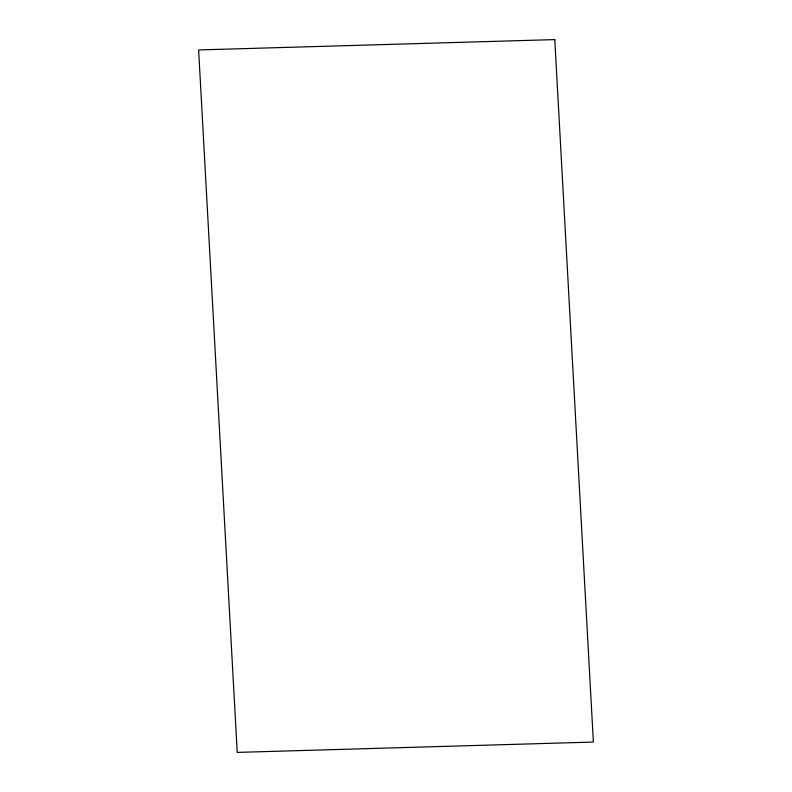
<?xml version="1.0" encoding="UTF-8"?>
<svg xmlns="http://www.w3.org/2000/svg" width="792" height="792" viewBox="0 0 792 792"><rect width="100%" height="100%" fill="white"/><g stroke="black" fill="none" stroke-linecap="round" stroke-linejoin="round"><path stroke-width="1.19" d="M554.776 39.6L198.624 49.946L237.224 752.4L593.376 742.054L554.776 39.6"/></g></svg>
